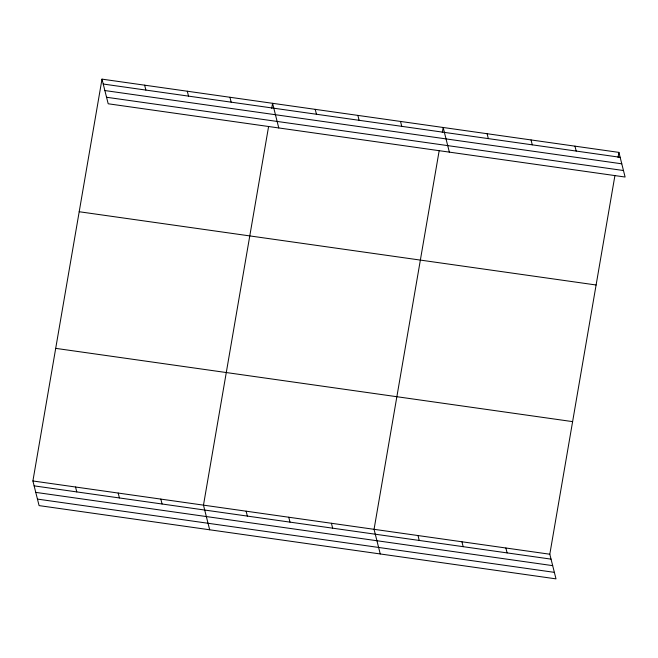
<?xml version="1.0" encoding="UTF-8"?>
<svg xmlns="http://www.w3.org/2000/svg" width="658" height="658" viewBox="0 0 658 658"><rect width="100%" height="100%" fill="white"/><g stroke="black" fill="none" stroke-linecap="round" stroke-linejoin="round"><path stroke-width="0.99" d="M614.934 175.497L549.808 554.225L556.002 578.867L39.085 505.607L32.9 480.965L101.998 79.133L618.915 152.393L625.1 177.035L108.192 103.775L101.998 79.133M268.612 126.418L203.478 505.138L209.672 529.78M271.721 108.331L272.585 103.306L278.77 127.948M439.19 150.592L374.057 529.32L380.25 553.954M442.299 132.505L443.163 127.487L449.348 152.13M618.043 157.418L618.915 152.393M103.232 84.035L620.14 157.295M104.869 90.549L621.777 163.809M106.555 97.261L623.463 170.521M79.199 211.736L596.107 284.996M55.7 348.362L572.616 421.622M32.9 480.965L549.808 554.225M34.134 485.867L551.042 559.127M35.771 492.381L552.679 565.641M37.457 499.093L554.365 572.353M574.977 146.166L576.202 151.069M531.039 139.94L532.264 144.842M487.101 133.714L488.326 138.608M400.516 121.442L401.75 126.344M505.87 547.999L507.104 552.901M357.87 115.397L359.103 120.299M461.932 541.773L463.166 546.675M315.223 109.351L316.457 114.253M417.995 535.546L419.228 540.44M229.938 97.269L231.164 102.163M331.418 523.274L332.644 528.168M187.291 91.223L188.525 96.117M288.772 517.229L289.997 522.131M144.645 85.178L145.879 90.08M246.125 511.184L247.359 516.086M160.832 499.101L162.065 503.995M118.193 493.056L119.419 497.95M75.547 487.01L76.772 491.913"/></g></svg>
